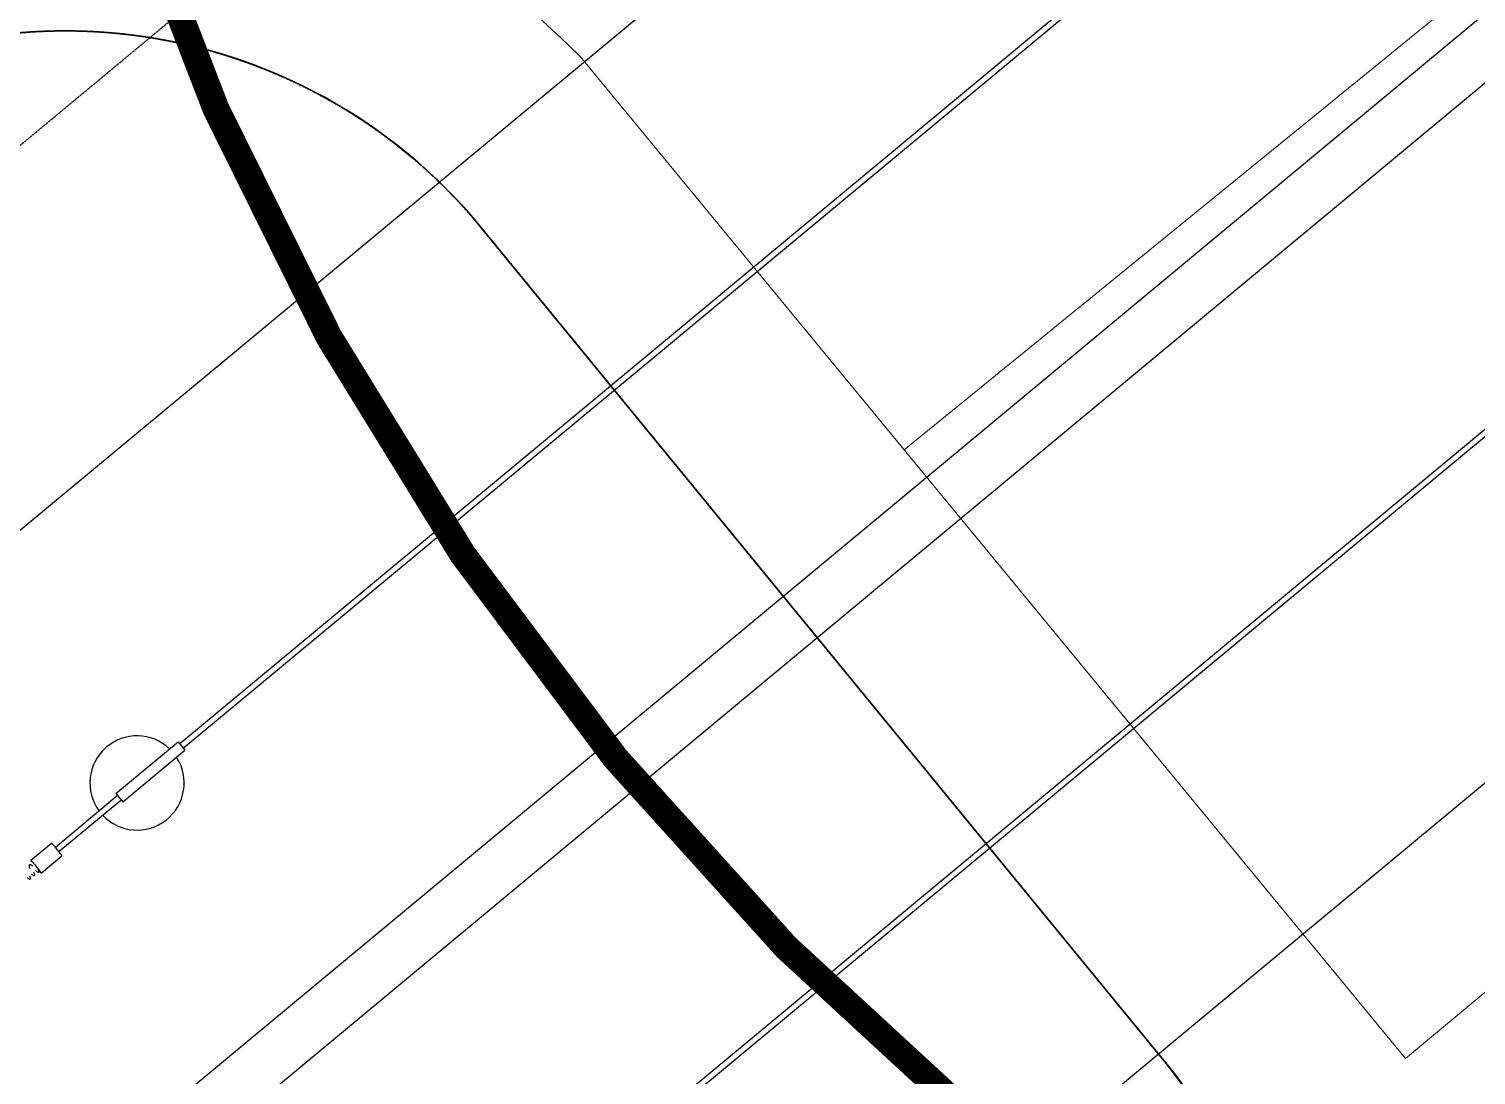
# Model space of a CAD drawing. Header units: millimetres. Extents: x 246416442 to 246896683, y 7418963194 to 7419503218.
# Drawn here: x 246845672 to 246851048, y 7419426387 to 7419430275 of the extents above; entities that cross this region are included whole.
import ezdxf
from ezdxf.lldxf.tags import DXFTag

# ---------------------------------------------------------------- set-up
doc = ezdxf.new("R2010")
doc.units = ezdxf.units.MM
for name, pattern in [('DASHED', [0.75, 0.5, -0.25]), ('DASHED2', [9.525, 6.35, -3.175]), ('HIDDEN', [9.525, 6.35, -3.175])]:
    doc.linetypes.add(name, pattern=pattern)
for name, color, linetype in [('L-Hatch Boundary', 1, 'Continuous'), ('L-ST-SHADE-SAIL', 5, 'DASHED2'), ('L-X-E-PLAY', 9, 'Continuous'), ('L-X-E-PLAY (FallZone)', 252, 'HIDDEN'), ('L-X-E-PLAY (FreeSpace)', 5, 'Continuous')]:
    doc.layers.add(name, color=color, linetype=linetype)
doc.layers.add('L-SUB-SOIL DRAINAGE', color=170, linetype='SUBSOIL', lineweight=20)
doc.styles.get("Standard").update_dxf_attribs({"font": 'arial.ttf'})
tags = doc.linetypes.add('SUBSOIL', pattern='A,12.7,-5.08,["SSD",Standard,S=2.54,R=0,X=-2.54,Y=-1.27],-6.35', length=24.13).pattern_tags.tags
tags[6] = DXFTag(74, 10)

# ---------------------------------------------------------------- blocks, each defined once
blk = doc.blocks.new('Double Skyrider - Moduplay')
at = {"layer": 'L-X-E-PLAY', "lineweight": 25}
for p, q in [((-133358, -683041.3), (-152603.5, -683041.3)), ((-152603.5, -683061.3), (-133358, -683061.3)), ((-133058.2, -685231.3), (-133358, -685231.3)), ((-133358, -685271.3), (-133358, -685231.3)), ((-133058.2, -685271.3), (-133058.2, -685231.3)), ((-132655.8, -685221.3), (-132755.7, -685221.3)), ((-133358, -685241.3), (-152603.5, -685241.3)), ((-152603.5, -685261.3), (-133358, -685261.3)), ((-133058.2, -685271.3), (-133358, -685271.3)), ((-132757, -685241.3), (-133056, -685241.3)), ((-133056, -685261.3), (-132757, -685261.3)), ((-132755.7, -685281.3), (-132655.8, -685281.3))]:
    blk.add_line(p, q, dxfattribs=at)
for start, end in [(3.2782, 173.4309), (186.573, 356.7202)]:
    blk.add_arc((-133143.4, -685251.3), 175, start, end, dxfattribs=at)
for centre, start_param in [((-132755.7, -685251.3), 3.141593), ((-132655.8, -685251.3), 2.185019)]:
    blk.add_ellipse(centre, major_axis=(0, -30), ratio=0.04774, start_param=start_param, end_param=6.283185, dxfattribs=at)
for points, knots in [([(-132645.2, -685242.4), (-132645.4, -685240.9), (-132646.1, -685237.3), (-132646.8, -685234.3), (-132647.7, -685232.2), (-132648.6, -685231), (-132649.9, -685230.4), (-132651.4, -685230.2), (-132653.3, -685231.1), (-132654.5, -685233.4), (-132655, -685235.2), (-132655.3, -685236.5)], [0, 0, 0, 0, 0.140102, 0.373599, 0.442829, 0.521796, 0.567952, 0.613975, 0.6955, 0.832879, 1, 1, 1, 1]), ([(-132625.2, -685242.7), (-132625.4, -685241.1), (-132626.1, -685237.3), (-132626.8, -685234.3), (-132627.7, -685232.2), (-132628.6, -685231), (-132630, -685230.4), (-132631.4, -685230.2), (-132633.3, -685231.1), (-132634.5, -685233.4), (-132635.3, -685236.4), (-132635.9, -685239.5), (-132636.2, -685241.3)], [0, 0, 0, 0, 0.12569, 0.322201, 0.380465, 0.446924, 0.485768, 0.524502, 0.593113, 0.708731, 0.851121, 1, 1, 1, 1]), ([(-132605.1, -685243), (-132605.4, -685241.3), (-132606.1, -685237.4), (-132606.9, -685234.3), (-132607.7, -685232.2), (-132608.6, -685231), (-132610, -685230.4), (-132611.4, -685230.2), (-132613.4, -685231.1), (-132614.5, -685233.4), (-132615.3, -685236.4), (-132615.9, -685239.5), (-132616.2, -685241.3)], [0, 0, 0, 0, 0.133753, 0.328452, 0.386179, 0.452024, 0.490511, 0.528887, 0.596865, 0.711417, 0.852494, 1, 1, 1, 1]), ([(-132648, -685260.1), (-132647.6, -685261.6), (-132646.7, -685265.4), (-132645.4, -685269.1), (-132643.5, -685271.6), (-132641.3, -685272.4), (-132639.5, -685272.2), (-132637.1, -685270.7), (-132635.6, -685267.4), (-132634.5, -685263.6), (-132634, -685261.9), (-132633.9, -685261.4)], [0, 0, 0, 0, 0.12097, 0.316891, 0.431892, 0.495746, 0.565213, 0.639178, 0.850198, 0.96346, 1, 1, 1, 1])]:
    blk.add_open_spline(points, degree=3, knots=knots, dxfattribs=at)
at = {"layer": 'L-X-E-PLAY (FallZone)', "lineweight": 25, "ltscale": 0.15}
blk.add_line((-131906.9, -687351.3), (-152431.3, -687351.3), dxfattribs=at)
at = {"layer": 'L-X-E-PLAY (FreeSpace)', "color": 253, "lineweight": 25}
for p, q in [((-129536.9, -682051.3), (-151281.3, -682051.3)), ((-151281.3, -684051.3), (-129536.9, -684051.3)), ((-129536.9, -684251.3), (-151281.3, -684251.3)), ((-151281.3, -686251.3), (-129536.9, -686251.3))]:
    blk.add_line(p, q, dxfattribs=at)

msp = doc.modelspace()

# ---------------------------------------------------------------- linework, layer by layer
at = {"layer": 'L-Hatch Boundary'}
msp.add_lwpolyline([(246856530.3, 7419439584.4, -0.116102), (246854007.5, 7419438471.9, -0.40121), (246848141.3, 7419434109.9, 0.482085), (246843379.7, 7419442271, -0.357559), (246836655.9, 7419437362.6, 0.552694), (246844198.9, 7419430552.8), (246844572.3, 7419429842, -0.408053), (246847353.3, 7419429535.5), (246849887.9, 7419426441, -0.143511), (246850325.1, 7419425415.1), (246863655.6, 7419436493.7, -0.460222), (246859062.1, 7419438552.3, 0.361536), (246858637.2, 7419438837.2, -0.225758)], format="xyb", close=True, dxfattribs=at)
at = {"layer": 'L-Hatch Boundary', "linetype": 'DASHED', "lineweight": 35, "ltscale": 5, "flags": 128}
msp.add_lwpolyline([(246836871.6, 7419423527.5), (246844538.8, 7419429815.4), (246844538.8, 7419429815.4, -0.414214), (246847353.3, 7419429535.5), (246849887.9, 7419426441, -0.414214), (246849607.9, 7419423626.4), (246841932.5, 7419417345.4)], format="xyb", close=True, dxfattribs=at)
at = {"layer": 'L-Hatch Boundary', "flags": 128}
msp.add_lwpolyline([(246836871.6, 7419423527.5), (246841938.7, 7419417336.8), (246849675, 7419423673.2, 0.399431), (246849887.9, 7419426441), (246847353.3, 7419429535.5, 0.396979), (246844640.3, 7419429889.8), (246836871.6, 7419423527.5)], format="xyb", close=True, dxfattribs=at)
at = {"layer": 'L-ST-SHADE-SAIL', "ltscale": 0.5, "const_width": 100, "flags": 128}
msp.add_lwpolyline([(246850735.6, 7419425138.6, -0.185051), (246846025.4, 7419430862, -0.142515), (246837462.7, 7419424554.7, -0.100603), (246846264.8, 7419419399.1, -0.197368), (246850735.6, 7419425138.6, 24.185164)], format="xyb", dxfattribs=at)
at = {"layer": 'L-SUB-SOIL DRAINAGE', "ltscale": 0.75, "flags": 128}
msp.add_lwpolyline([(246837090.9, 7419436852, 0.526814), (246844048.6, 7419431030.2, -0.284105), (246847720.5, 7419430172.3), (246850785.1, 7419426448.4), (246861144.5, 7419435080.5), (246859457.4, 7419436851.8), (246858463.1, 7419438062.6), (246856532.9, 7419438776.3, -0.083183), (246854468.9, 7419438035.6, -0.431667), (246847348.4, 7419433714, 0.50233), (246843719.8, 7419441701.5, -0.322585)], format="xyb", close=True, dxfattribs=at)
msp.add_lwpolyline([(246848922.9, 7419428711.3), (246859240.8, 7419437115.5)], dxfattribs=at)

# ---------------------------------------------------------------- block references
at = {"layer": 'L-X-E-PLAY', "rotation": 219.7286644497561}
msp.add_blockref('Double Skyrider - Moduplay', (247181655.6, 7418815360.8), dxfattribs=at)

doc.saveas('drawing.dxf')
